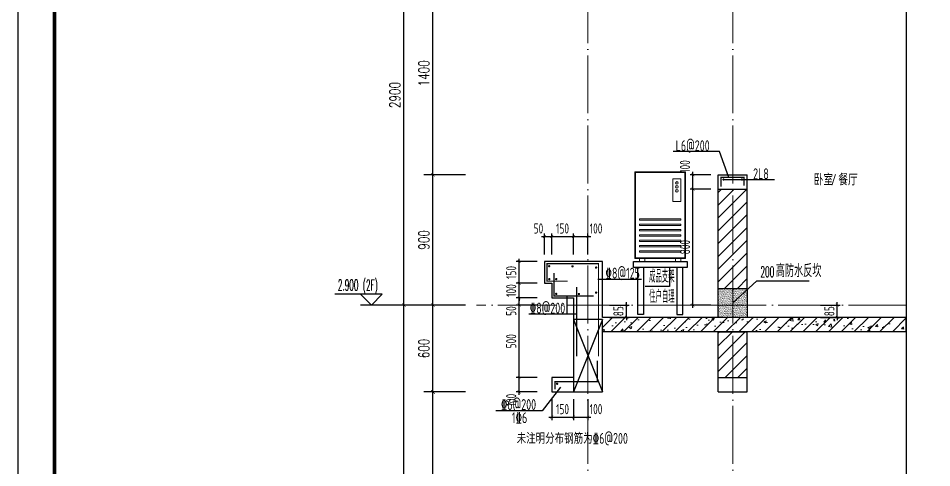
# Model space of a CAD drawing. Extents: x -668857 to 143095, y -247466 to 228182.
# Drawn here: x 81735 to 88043, y 154360 to 157463 of the extents above; entities that cross this region are included whole.
import ezdxf

# ---------------------------------------------------------------- set-up
doc = ezdxf.new("R2010")
doc.units = 0
doc.header["$LTSCALE"] = 1000
doc.linetypes.add('DOTE', pattern=[2.42, 2, -0.2, 0.02, -0.2])
doc.layers.get('0').update_dxf_attribs({"linetype": 'CONTINUOUS'})
doc.layers.get('DEFPOINTS').update_dxf_attribs({"linetype": 'CONTINUOUS'})
for name, color, linetype in [('DIM', 2, 'CONTINUOUS'), ('DIM_ELEV', 3, 'CONTINUOUS'), ('DIM_IDEN', 67, 'CONTINUOUS'), ('DIM_SYMB', 3, 'CONTINUOUS'), ('PUB_DIM', 3, 'CONTINUOUS'), ('PUB_TEXT', 2, 'CONTINUOUS'), ('REIN', 6, 'CONTINUOUS'), ('S-大样-砼线', 7, 'CONTINUOUS'), ('S-引出线', 40, 'CONTINUOUS'), ('TEXT', 2, 'CONTINUOUS'), ('WALL', 5, 'CONTINUOUS'), ('yichutu', 7, 'CONTINUOUS'), ('空调外机', 8, 'CONTINUOUS'), ('立面-看线', 251, 'CONTINUOUS')]:
    doc.layers.add(name, color=color, linetype=linetype)
for name, color, linetype, lineweight in [('DOTE', 19, 'DOTE', 9), ('PUB_HATCH', 8, 'CONTINUOUS', 9), ('内粉刷', 37, 'CONTINUOUS', 9), ('图框', 9, 'CONTINUOUS', 18), ('平面-空调室外机', 143, 'CONTINUOUS', 9)]:
    doc.layers.add(name, color=color, linetype=linetype, lineweight=lineweight)
doc.styles.add('_TCH_DIM', font='SIMPLEX.shx', dxfattribs={"width": 0.7, "bigfont": 'GBCBIG.shx'})
doc.styles.add('_TCH_DIM_T3', font='SIMPLEX', dxfattribs={"width": 0.705882, "bigfont": 'GBCBIG'})
doc.styles.add('DIM_FONT_T3', font='SIMPLEX', dxfattribs={"width": 0.705882, "bigfont": 'GBCBIG'})
doc.styles.add('TSSD_DIMENSION', font='Tssdeng.shx', dxfattribs={"width": 0.7, "bigfont": 'tssdchn.shx'})
doc.styles.add('TSSD_REIN', font='tssdeng.shx', dxfattribs={"width": 0.7, "height": 300, "bigfont": 'tssdchn.shx'})
doc.styles.add('w', font='tssdeng.shx', dxfattribs={"width": 0.8, "bigfont": 'tssdchn.shx'})
doc.dimstyles.new('_TCH_ARCH&&25', dxfattribs={"dimtxt": 74.375, "dimasz": 25, "dimexe": 62.5, "dimexo": 75, "dimgap": 25, "dimtad": 1, "dimdec": 0, "dimzin": 0, "dimdsep": 46, "dimtxsty": '_TCH_DIM_T3', "dimblk": 'ARCHTICK', "dimcen": 0.09, "dimclrt": 7, "dimazin": 0, "dimtfac": 1, "dimtdec": 0, "dimtix": 1, "dimtmove": 2, "dimatfit": 3, "dimldrblk": 'ARCHTICK', "dimfxl": 0, "dimtolj": 1, "dimtzin": 0, "dimarcsym": 0})
doc.dimstyles.new('TSSD_20_20', dxfattribs={"dimtxt": 60, "dimasz": 20, "dimexe": 20, "dimexo": 50, "dimgap": 20, "dimtad": 1, "dimdec": 0, "dimzin": 0, "dimdsep": 46, "dimtxsty": 'TSSD_DIMENSION', "dimblk": 'ARCHTICK', "dimblk1": 'ARCHTICK', "dimblk2": 'ARCHTICK', "dimcen": 0, "dimdle": 20, "dimclrt": 7, "dimadec": 0, "dimazin": 0, "dimtfac": 1, "dimtdec": 0, "dimtix": 1, "dimtmove": 2, "dimatfit": 3, "dimfxl": 0, "dimtolj": 1, "dimtzin": 0, "dimarcsym": 0})
pattern_1 = [(45, (-956095.346, 321071.136), (-44.1941915, 44.1941915), [])]

# ---------------------------------------------------------------- blocks, each defined once
blk = doc.blocks.new('GFDDDDRG')
at = {"layer": '图框'}
blk.add_lwpolyline([(923310, -107437), (923310, -159999), (893610, -159999), (893610, -107437)], close=True, dxfattribs=at)
blk.add_lwpolyline([(923310, -107437), (923310, -159999), (893610, -159999), (893610, -107437)], close=True, dxfattribs=at)
at = {"layer": '图框', "const_width": 50}
blk.add_lwpolyline([(894110, -159499), (922810, -159499), (922810, -108687), (894110, -108687)], close=True, dxfattribs=at)
blk = doc.blocks.new('yct-1051-594-26275-14850-25-1002.0')
at = {"layer": 'yichutu', "color": 7}
blk.add_lwpolyline([(0, 0), (0, 14850), (26275, 14850), (26275, 0)], close=True, dxfattribs=at)
blk = doc.blocks.new('kongtiao')
for p, q in [((-338.7, 49), (-338.7, -550.8)), ((11, 49), (-338.7, 49)), ((-334.1, 44.4), (-334.1, -546.2)), ((6.4, 44.4), (-334.1, 44.4)), ((6.4, -546.2), (6.4, 44.4)), ((11, -550.8), (11, 49)), ((-76.2, -0.5), (-76.2, -156.5)), ((-21.1, -0.5), (-76.2, -0.5)), ((-21.1, -156.5), (-21.1, -0.5)), ((-76.2, -156.5), (-21.1, -156.5)), ((-338.7, -550.8), (11, -550.8)), ((-334.1, -546.2), (6.4, -546.2)), ((-306.6, -550.8), (-306.6, -571.2)), ((-269.8, -571.2), (-269.8, -550.8)), ((-57.9, -571.2), (-57.9, -550.8)), ((-21.1, -550.8), (-21.1, -571.2)), ((-306.6, -571.2), (-269.8, -571.2)), ((-21.1, -571.2), (-57.9, -571.2))]:
    blk.add_line(p, q)
for points in [[(-306.6, -275.4), (-21.1, -275.4), (-21.1, -284.6), (-306.6, -284.6)], [(-306.6, -312.1), (-21.1, -312.1), (-21.1, -321.3), (-306.6, -321.3)], [(-306.6, -348.8), (-21.1, -348.8), (-21.1, -358), (-306.6, -358)], [(-306.6, -385.6), (-21.1, -385.6), (-21.1, -394.7), (-306.6, -394.7)], [(-306.6, -422.3), (-21.1, -422.3), (-21.1, -431.5), (-306.6, -431.5)], [(-306.6, -459), (-21.1, -459), (-21.1, -468.2), (-306.6, -468.2)], [(-306.6, -495.7), (-21.1, -495.7), (-21.1, -504.9), (-306.6, -504.9)]]:
    blk.add_lwpolyline(points, close=True)
for centre in [(-48.7, -28), (-48.7, -55.6), (-48.7, -83.1)]:
    blk.add_circle(centre, 9.18)
blk = doc.blocks.new('_ArchTick')
at = {"color": 0, "linetype": 'ByBlock', "const_width": 0.15}
blk.add_lwpolyline([(-0.5, -0.5), (0.5, 0.5)], dxfattribs=at)
blk = doc.blocks.new('*D2265')
at = {"layer": 'DEFPOINTS', "color": 0}
for p in [(85768.6, 155483.2), (85934.5, 155483.2), (85768.6, 155398.2)]:
    blk.add_point(p, dxfattribs=at)
at = {"layer": 'DIM', "color": 0, "lineweight": -2}
for p, q in [((85934.5, 155483.2), (85934.5, 155503.2)), ((85818.6, 155483.2), (85954.5, 155483.2)), ((85934.5, 155398.2), (85934.5, 155483.2)), ((85818.6, 155398.2), (85954.5, 155398.2)), ((85934.5, 155398.2), (85934.5, 155378.2))]:
    blk.add_line(p, q, dxfattribs=at)
at = {"layer": 'DIM', "color": 0, "lineweight": -2, "xscale": 20, "yscale": 20, "zscale": 20}
for p, rotation in [((85934.5, 155483.2), 270), ((85934.5, 155398.2), 90)]:
    blk.add_blockref('_ArchTick', p, dxfattribs=dict(at, rotation=rotation))
at = {"layer": 'DIM', "color": 7, "insert": (85879.5, 155440.7), "char_height": 70, "attachment_point": 5, "rotation": 90, "style": 'TSSD_DIMENSION'}
blk.add_mtext('\\A1;85', dxfattribs=at)
blk = doc.blocks.new('*D2462')
at = {"layer": 'DEFPOINTS', "color": 0}
for p in [(87224.9, 155483.2), (87390.8, 155483.2), (87224.9, 155398.2)]:
    blk.add_point(p, dxfattribs=at)
at = {"layer": 'DIM', "color": 0, "lineweight": -2}
for p, q in [((87390.8, 155483.2), (87390.8, 155503.2)), ((87274.9, 155483.2), (87410.8, 155483.2)), ((87390.8, 155398.2), (87390.8, 155483.2)), ((87274.9, 155398.2), (87410.8, 155398.2)), ((87390.8, 155398.2), (87390.8, 155378.2))]:
    blk.add_line(p, q, dxfattribs=at)
at = {"layer": 'DIM', "color": 0, "lineweight": -2, "xscale": 20, "yscale": 20, "zscale": 20}
for p, rotation in [((87390.8, 155483.2), 270), ((87390.8, 155398.2), 90)]:
    blk.add_blockref('_ArchTick', p, dxfattribs=dict(at, rotation=rotation))
at = {"layer": 'DIM', "color": 7, "insert": (87335.8, 155440.7), "char_height": 70, "attachment_point": 5, "rotation": 90, "style": 'TSSD_DIMENSION'}
blk.add_mtext('\\A1;85', dxfattribs=at)
blk = doc.blocks.new('*D2468')
at = {"layer": 'DEFPOINTS', "color": 0}
for p in [(85418.6, 155956.9), (85368.6, 155783.2), (85418.6, 155783.2)]:
    blk.add_point(p, dxfattribs=at)
at = {"layer": 'DIM', "color": 0, "lineweight": -2}
for p, q in [((85348.6, 155956.9), (85438.6, 155956.9)), ((85368.6, 155833.2), (85368.6, 155976.9)), ((85418.6, 155833.2), (85418.6, 155976.9))]:
    blk.add_line(p, q, dxfattribs=at)
at = {"layer": 'DIM', "color": 0, "lineweight": -2, "xscale": 20, "yscale": 20, "zscale": 20, "rotation": 180}
blk.add_blockref('_ArchTick', (85368.6, 155956.9), dxfattribs=at)
at = {"layer": 'DIM', "color": 0, "lineweight": -2, "xscale": 20, "yscale": 20, "zscale": 20}
blk.add_blockref('_ArchTick', (85418.6, 155956.9), dxfattribs=at)
at = {"layer": 'DIM', "color": 7, "insert": (85327.2, 156011.9), "char_height": 70, "attachment_point": 5, "style": 'TSSD_DIMENSION'}
blk.add_mtext('\\A1;50', dxfattribs=at)
blk = doc.blocks.new('*D2469')
at = {"layer": 'DEFPOINTS', "color": 0}
for p in [(85568.6, 155956.9), (85418.6, 155783.2), (85568.6, 155783.2)]:
    blk.add_point(p, dxfattribs=at)
at = {"layer": 'DIM', "color": 0, "lineweight": -2}
for p, q in [((85398.6, 155956.9), (85588.6, 155956.9)), ((85418.6, 155833.2), (85418.6, 155976.9)), ((85568.6, 155833.2), (85568.6, 155976.9))]:
    blk.add_line(p, q, dxfattribs=at)
at = {"layer": 'DIM', "color": 0, "lineweight": -2, "xscale": 20, "yscale": 20, "zscale": 20, "rotation": 180}
blk.add_blockref('_ArchTick', (85418.6, 155956.9), dxfattribs=at)
at = {"layer": 'DIM', "color": 0, "lineweight": -2, "xscale": 20, "yscale": 20, "zscale": 20}
blk.add_blockref('_ArchTick', (85568.6, 155956.9), dxfattribs=at)
at = {"layer": 'DIM', "color": 7, "insert": (85493.6, 156011.9), "char_height": 70, "attachment_point": 5, "style": 'TSSD_DIMENSION'}
blk.add_mtext('\\A1;150', dxfattribs=at)
blk = doc.blocks.new('*D2470')
at = {"layer": 'DEFPOINTS', "color": 0}
for p in [(85668.6, 155956.9), (85568.6, 155783.2), (85668.6, 155783.2)]:
    blk.add_point(p, dxfattribs=at)
at = {"layer": 'DIM', "color": 0, "lineweight": -2}
for p, q in [((85548.6, 155956.9), (85688.6, 155956.9)), ((85568.6, 155833.2), (85568.6, 155976.9)), ((85668.6, 155833.2), (85668.6, 155976.9))]:
    blk.add_line(p, q, dxfattribs=at)
at = {"layer": 'DIM', "color": 0, "lineweight": -2, "xscale": 20, "yscale": 20, "zscale": 20, "rotation": 180}
blk.add_blockref('_ArchTick', (85568.6, 155956.9), dxfattribs=at)
at = {"layer": 'DIM', "color": 0, "lineweight": -2, "xscale": 20, "yscale": 20, "zscale": 20}
blk.add_blockref('_ArchTick', (85668.6, 155956.9), dxfattribs=at)
at = {"layer": 'DIM', "color": 7, "insert": (85725, 156011.9), "char_height": 70, "attachment_point": 5, "style": 'TSSD_DIMENSION'}
blk.add_mtext('\\A1;100', dxfattribs=at)
blk = doc.blocks.new('*D2471')
at = {"layer": 'DEFPOINTS', "color": 0}
for p in [(85418.6, 154883.2), (85568.6, 154883.2), (85568.6, 154709.5)]:
    blk.add_point(p, dxfattribs=at)
at = {"layer": 'DIM', "color": 0, "lineweight": -2}
for p, q in [((85418.6, 154833.2), (85418.6, 154689.5)), ((85568.6, 154833.2), (85568.6, 154689.5)), ((85398.6, 154709.5), (85588.6, 154709.5))]:
    blk.add_line(p, q, dxfattribs=at)
at = {"layer": 'DIM', "color": 0, "lineweight": -2, "xscale": 20, "yscale": 20, "zscale": 20, "rotation": 180}
blk.add_blockref('_ArchTick', (85418.6, 154709.5), dxfattribs=at)
at = {"layer": 'DIM', "color": 0, "lineweight": -2, "xscale": 20, "yscale": 20, "zscale": 20}
blk.add_blockref('_ArchTick', (85568.6, 154709.5), dxfattribs=at)
at = {"layer": 'DIM', "color": 7, "insert": (85493.6, 154764.5), "char_height": 70, "attachment_point": 5, "style": 'TSSD_DIMENSION'}
blk.add_mtext('\\A1;150', dxfattribs=at)
blk = doc.blocks.new('*D2472')
at = {"layer": 'DEFPOINTS', "color": 0}
for p in [(85568.6, 154883.2), (85668.6, 154883.2), (85668.6, 154709.5)]:
    blk.add_point(p, dxfattribs=at)
at = {"layer": 'DIM', "color": 0, "lineweight": -2}
for p, q in [((85568.6, 154833.2), (85568.6, 154689.5)), ((85668.6, 154833.2), (85668.6, 154689.5)), ((85548.6, 154709.5), (85688.6, 154709.5))]:
    blk.add_line(p, q, dxfattribs=at)
at = {"layer": 'DIM', "color": 0, "lineweight": -2, "xscale": 20, "yscale": 20, "zscale": 20, "rotation": 180}
blk.add_blockref('_ArchTick', (85568.6, 154709.5), dxfattribs=at)
at = {"layer": 'DIM', "color": 0, "lineweight": -2, "xscale": 20, "yscale": 20, "zscale": 20}
blk.add_blockref('_ArchTick', (85668.6, 154709.5), dxfattribs=at)
at = {"layer": 'DIM', "color": 7, "insert": (85725, 154764.5), "char_height": 70, "attachment_point": 5, "style": 'TSSD_DIMENSION'}
blk.add_mtext('\\A1;100', dxfattribs=at)
blk = doc.blocks.new('*D2473')
at = {"layer": 'DEFPOINTS', "color": 0}
for p in [(85194, 155783.2), (85368.6, 155783.2), (85368.6, 155633.2)]:
    blk.add_point(p, dxfattribs=at)
at = {"layer": 'DIM', "color": 0, "lineweight": -2}
for p, q in [((85194, 155613.2), (85194, 155803.2)), ((85318.6, 155783.2), (85174, 155783.2)), ((85318.6, 155633.2), (85174, 155633.2))]:
    blk.add_line(p, q, dxfattribs=at)
at = {"layer": 'DIM', "color": 0, "lineweight": -2, "xscale": 20, "yscale": 20, "zscale": 20}
for p, rotation in [((85194, 155783.2), 90), ((85194, 155633.2), 270)]:
    blk.add_blockref('_ArchTick', p, dxfattribs=dict(at, rotation=rotation))
at = {"layer": 'DIM', "color": 7, "insert": (85139, 155708.2), "char_height": 70, "attachment_point": 5, "rotation": 90, "style": 'TSSD_DIMENSION'}
blk.add_mtext('\\A1;150', dxfattribs=at)
blk = doc.blocks.new('*D2474')
at = {"layer": 'DEFPOINTS', "color": 0}
for p in [(85194, 155633.2), (85368.6, 155633.2), (85368.6, 155533.2)]:
    blk.add_point(p, dxfattribs=at)
at = {"layer": 'DIM', "color": 0, "lineweight": -2}
for p, q in [((85318.6, 155633.2), (85174, 155633.2)), ((85194, 155633.2), (85194, 155653.2)), ((85194, 155533.2), (85194, 155633.2)), ((85318.6, 155533.2), (85174, 155533.2)), ((85194, 155533.2), (85194, 155513.2))]:
    blk.add_line(p, q, dxfattribs=at)
at = {"layer": 'DIM', "color": 0, "lineweight": -2, "xscale": 20, "yscale": 20, "zscale": 20}
for p, rotation in [((85194, 155633.2), 270), ((85194, 155533.2), 90)]:
    blk.add_blockref('_ArchTick', p, dxfattribs=dict(at, rotation=rotation))
at = {"layer": 'DIM', "color": 7, "insert": (85139, 155583.2), "char_height": 70, "attachment_point": 5, "rotation": 90, "style": 'TSSD_DIMENSION'}
blk.add_mtext('\\A1;100', dxfattribs=at)
blk = doc.blocks.new('*D2475')
at = {"layer": 'DEFPOINTS', "color": 0}
for p in [(85194, 155533.2), (85368.6, 155533.2), (85368.6, 155483.2)]:
    blk.add_point(p, dxfattribs=at)
at = {"layer": 'DIM', "color": 0, "lineweight": -2}
for p, q in [((85194, 155463.2), (85194, 155553.2)), ((85318.6, 155533.2), (85174, 155533.2)), ((85318.6, 155483.2), (85174, 155483.2))]:
    blk.add_line(p, q, dxfattribs=at)
at = {"layer": 'DIM', "color": 0, "lineweight": -2, "xscale": 20, "yscale": 20, "zscale": 20}
for p, rotation in [((85194, 155533.2), 90), ((85194, 155483.2), 270)]:
    blk.add_blockref('_ArchTick', p, dxfattribs=dict(at, rotation=rotation))
at = {"layer": 'DIM', "color": 7, "insert": (85139, 155441.9), "char_height": 70, "attachment_point": 5, "rotation": 90, "style": 'TSSD_DIMENSION'}
blk.add_mtext('\\A1;50', dxfattribs=at)
blk = doc.blocks.new('*D2476')
at = {"layer": 'DEFPOINTS', "color": 0}
for p in [(85194, 155483.2), (85368.6, 155483.2), (85368.6, 154983.2)]:
    blk.add_point(p, dxfattribs=at)
at = {"layer": 'DIM', "color": 0, "lineweight": -2}
for p, q in [((85194, 154963.2), (85194, 155503.2)), ((85318.6, 155483.2), (85174, 155483.2)), ((85318.6, 154983.2), (85174, 154983.2))]:
    blk.add_line(p, q, dxfattribs=at)
at = {"layer": 'DIM', "color": 0, "lineweight": -2, "xscale": 20, "yscale": 20, "zscale": 20}
for p, rotation in [((85194, 155483.2), 90), ((85194, 154983.2), 270)]:
    blk.add_blockref('_ArchTick', p, dxfattribs=dict(at, rotation=rotation))
at = {"layer": 'DIM', "color": 7, "insert": (85139, 155233.2), "char_height": 70, "attachment_point": 5, "rotation": 90, "style": 'TSSD_DIMENSION'}
blk.add_mtext('\\A1;500', dxfattribs=at)
blk = doc.blocks.new('*D2477')
at = {"layer": 'DEFPOINTS', "color": 0}
for p in [(85194, 154983.2), (85368.6, 154983.2), (85368.6, 154883.2)]:
    blk.add_point(p, dxfattribs=at)
at = {"layer": 'DIM', "color": 0, "lineweight": -2}
for p, q in [((85318.6, 154983.2), (85174, 154983.2)), ((85194, 154863.2), (85194, 155003.2)), ((85318.6, 154883.2), (85174, 154883.2))]:
    blk.add_line(p, q, dxfattribs=at)
at = {"layer": 'DIM', "color": 0, "lineweight": -2, "xscale": 20, "yscale": 20, "zscale": 20}
for p, rotation in [((85194, 154983.2), 90), ((85194, 154883.2), 270)]:
    blk.add_blockref('_ArchTick', p, dxfattribs=dict(at, rotation=rotation))
at = {"layer": 'DIM', "color": 7, "insert": (85139, 154826.8), "char_height": 70, "attachment_point": 5, "rotation": 90, "style": 'TSSD_DIMENSION'}
blk.add_mtext('\\A1;100', dxfattribs=at)
blk = doc.blocks.new('*D2493')
at = {"layer": 'DEFPOINTS', "color": 0}
for p in [(84598.4, 154883.2), (84898.4, 154883.2), (84898.4, 153483.2)]:
    blk.add_point(p, dxfattribs=at)
at = {"layer": 'PUB_DIM', "color": 0, "lineweight": -2}
for p, q in [((84823.4, 154883.2), (84535.9, 154883.2)), ((84598.4, 153483.2), (84598.4, 154883.2)), ((84823.4, 153483.2), (84535.9, 153483.2))]:
    blk.add_line(p, q, dxfattribs=at)
at = {"layer": 'PUB_DIM', "color": 0, "lineweight": -2, "xscale": 25, "yscale": 25, "zscale": 25}
for p, rotation in [((84598.4, 154883.2), 90), ((84598.4, 153483.2), 270)]:
    blk.add_blockref('_ArchTick', p, dxfattribs=dict(at, rotation=rotation))
at = {"layer": 'PUB_DIM', "color": 7, "insert": (84536.2, 154183.2), "char_height": 74.38, "attachment_point": 5, "rotation": 90, "style": '_TCH_DIM_T3'}
blk.add_mtext('\\A1;1400', dxfattribs=at)
blk = doc.blocks.new('*D2494')
at = {"layer": 'DEFPOINTS', "color": 0}
for p in [(84598.4, 155483.2), (84898.4, 155483.2), (84898.4, 154883.2)]:
    blk.add_point(p, dxfattribs=at)
at = {"layer": 'PUB_DIM', "color": 0, "lineweight": -2}
for p, q in [((84823.4, 155483.2), (84535.9, 155483.2)), ((84598.4, 154883.2), (84598.4, 155483.2)), ((84823.4, 154883.2), (84535.9, 154883.2))]:
    blk.add_line(p, q, dxfattribs=at)
at = {"layer": 'PUB_DIM', "color": 0, "lineweight": -2, "xscale": 25, "yscale": 25, "zscale": 25}
for p, rotation in [((84598.4, 155483.2), 90), ((84598.4, 154883.2), 270)]:
    blk.add_blockref('_ArchTick', p, dxfattribs=dict(at, rotation=rotation))
at = {"layer": 'PUB_DIM', "color": 7, "insert": (84536.2, 155183.2), "char_height": 74.38, "attachment_point": 5, "rotation": 90, "style": '_TCH_DIM_T3'}
blk.add_mtext('\\A1;600', dxfattribs=at)
blk = doc.blocks.new('*D2495')
at = {"layer": 'DEFPOINTS', "color": 0}
for p in [(84598.4, 156383.2), (84898.4, 156383.2), (84898.4, 155483.2)]:
    blk.add_point(p, dxfattribs=at)
at = {"layer": 'PUB_DIM', "color": 0, "lineweight": -2}
for p, q in [((84823.4, 156383.2), (84535.9, 156383.2)), ((84598.4, 155483.2), (84598.4, 156383.2)), ((84823.4, 155483.2), (84535.9, 155483.2))]:
    blk.add_line(p, q, dxfattribs=at)
at = {"layer": 'PUB_DIM', "color": 0, "lineweight": -2, "xscale": 25, "yscale": 25, "zscale": 25}
for p, rotation in [((84598.4, 156383.2), 90), ((84598.4, 155483.2), 270)]:
    blk.add_blockref('_ArchTick', p, dxfattribs=dict(at, rotation=rotation))
at = {"layer": 'PUB_DIM', "color": 7, "insert": (84536.2, 155933.2), "char_height": 74.38, "attachment_point": 5, "rotation": 90, "style": '_TCH_DIM_T3'}
blk.add_mtext('\\A1;900', dxfattribs=at)
blk = doc.blocks.new('*D2496')
at = {"layer": 'DEFPOINTS', "color": 0}
for p in [(84598.4, 157783.2), (84898.4, 157783.2), (84898.4, 156383.2)]:
    blk.add_point(p, dxfattribs=at)
at = {"layer": 'PUB_DIM', "color": 0, "lineweight": -2}
for p, q in [((84823.4, 157783.2), (84535.9, 157783.2)), ((84598.4, 156383.2), (84598.4, 157783.2)), ((84823.4, 156383.2), (84535.9, 156383.2))]:
    blk.add_line(p, q, dxfattribs=at)
at = {"layer": 'PUB_DIM', "color": 0, "lineweight": -2, "xscale": 25, "yscale": 25, "zscale": 25}
for p, rotation in [((84598.4, 157783.2), 90), ((84598.4, 156383.2), 270)]:
    blk.add_blockref('_ArchTick', p, dxfattribs=dict(at, rotation=rotation))
at = {"layer": 'PUB_DIM', "color": 7, "insert": (84536.2, 157083.2), "char_height": 74.38, "attachment_point": 5, "rotation": 90, "style": '_TCH_DIM_T3'}
blk.add_mtext('\\A1;1400', dxfattribs=at)
blk = doc.blocks.new('*D2509')
at = {"layer": 'DEFPOINTS', "color": 0}
for p in [(84398.4, 155483.2), (84898.4, 155483.2), (84898.4, 152583.2)]:
    blk.add_point(p, dxfattribs=at)
at = {"layer": 'PUB_DIM', "color": 0, "lineweight": -2}
for p, q in [((84823.4, 155483.2), (84335.9, 155483.2)), ((84398.4, 152583.2), (84398.4, 155483.2)), ((84823.4, 152583.2), (84335.9, 152583.2))]:
    blk.add_line(p, q, dxfattribs=at)
at = {"layer": 'PUB_DIM', "color": 0, "lineweight": -2, "xscale": 25, "yscale": 25, "zscale": 25}
for p, rotation in [((84398.4, 155483.2), 90), ((84398.4, 152583.2), 270)]:
    blk.add_blockref('_ArchTick', p, dxfattribs=dict(at, rotation=rotation))
at = {"layer": 'PUB_DIM', "color": 7, "insert": (84336.2, 154033.2), "char_height": 74.38, "attachment_point": 5, "rotation": 90, "style": '_TCH_DIM_T3'}
blk.add_mtext('\\A1;2900', dxfattribs=at)
blk = doc.blocks.new('*D2510')
at = {"layer": 'DEFPOINTS', "color": 0}
for p in [(84398.4, 158383.2), (84898.4, 158383.2), (84898.4, 155483.2)]:
    blk.add_point(p, dxfattribs=at)
at = {"layer": 'PUB_DIM', "color": 0, "lineweight": -2}
for p, q in [((84823.4, 158383.2), (84335.9, 158383.2)), ((84398.4, 155483.2), (84398.4, 158383.2)), ((84823.4, 155483.2), (84335.9, 155483.2))]:
    blk.add_line(p, q, dxfattribs=at)
at = {"layer": 'PUB_DIM', "color": 0, "lineweight": -2, "xscale": 25, "yscale": 25, "zscale": 25}
for p, rotation in [((84398.4, 158383.2), 90), ((84398.4, 155483.2), 270)]:
    blk.add_blockref('_ArchTick', p, dxfattribs=dict(at, rotation=rotation))
at = {"layer": 'PUB_DIM', "color": 7, "insert": (84336.2, 156933.2), "char_height": 74.38, "attachment_point": 5, "rotation": 90, "style": '_TCH_DIM_T3'}
blk.add_mtext('\\A1;2900', dxfattribs=at)
blk = doc.blocks.new('20210809.02282059')
at = {"layer": 'REIN', "const_width": 9}
blk.add_lwpolyline([(87484.2, 66580.9), (87484.2, 66644.7), (87644.1, 66644.7), (87644.1, 66586.8)], dxfattribs=at)
at = {"layer": 'REIN', "const_width": 8}
for points in [[(87497.7, 66629.7, 1), (87505.7, 66629.7, 1)], [(87625.1, 66629.7, 1), (87633.1, 66629.7, 1)]]:
    blk.add_lwpolyline(points, format="xyb", close=True, dxfattribs=at)
at = {"layer": 'S-引出线'}
for p, q in [((87474.6, 66823.8), (87154.5, 66823.8)), ((87538.8, 66644.7), (87474.6, 66823.8)), ((87501.7, 66629.7), (87853.3, 66629.7))]:
    blk.add_line(p, q, dxfattribs=at)
at = {"layer": 'TEXT', "style": 'w', "width": 0.7}
for s, p in [('L6@200', (87171.5, 66825.9)), ('2L8', (87706.2, 66632.1))]:
    blk.add_text(s, height=75, rotation=0, dxfattribs=at).set_placement(p)
blk = doc.blocks.new('A$C696610E5')
at = {"layer": 'REIN', "const_width": 9}
for points in [[(494.5, 974.7), (353.3, 974.7), (353.3, 1095), (708.3, 1095), (708.3, 454.9)], [(401.6, 1031.7), (401.6, 872.6), (673.9, 872.6)], [(557.8, 934), (557.8, 454.9)]]:
    blk.add_lwpolyline(points, dxfattribs=at)
at = {"layer": 'REIN', "const_width": 8}
for points in [[(363.4, 1078.3, 1), (371.4, 1078.3, 1)], [(524.5, 1076.9, 1), (532.5, 1076.9, 1)], [(687.7, 1068.7, 1), (695.7, 1068.7, 1)], [(364.5, 988.6, 1), (372.5, 988.6, 1)], [(412.3, 989.2, 1), (420.3, 989.2, 1)], [(412.3, 887.1, 1), (420.3, 887.1, 1)], [(569.2, 886.1, 1), (577.2, 886.1, 1)], [(687.7, 895.7, 1), (695.7, 895.7, 1)], [(418.3, 266.1, 1), (426.3, 266.1, 1)]]:
    blk.add_lwpolyline(points, format="xyb", close=True, dxfattribs=at)
at = {"layer": 'REIN'}
blk.add_lwpolyline([(407.7, 227.9, 9, 9, 0), (407.7, 280.9, 9, 9, 0), (700.1, 280.9, 9, 9, 0), (700.1, 425.3, 9, 9, 0)], format="xyseb", dxfattribs=at)
at = {"layer": 'S-大样-砼线'}
for p, q in [((534.9, 709.9), (734.9, 209.8)), ((734.9, 709.9), (534.9, 209.8))]:
    blk.add_line(p, q, dxfattribs=at)
blk.add_lwpolyline([(734.9, 709.9), (534.9, 709.9), (534.9, 209.8), (734.9, 209.8)], close=True, dxfattribs=at)
at = {"layer": 'S-引出线'}
for p, q in [((704.2, 988.5), (1004.3, 988.5)), ((490.6, 872.6), (490.6, 748.9)), ((227.2, 748.9), (561.1, 748.9))]:
    blk.add_line(p, q, dxfattribs=at)
blk.add_lwpolyline([(445.3, 242.7), (318.6, 79.6), (0, 79.6)], dxfattribs=at)
at = {"layer": 'TEXT', "style": 'TSSD_REIN', "width": 0.7}
for s, p in [('%%1328@125', (756.2, 992.6)), ('%%1328@200', (233.1, 751.1)), ('%%1326@200', (33.9, 85.5)), ('1%%1326', (110.1, -5.8)), ('未注明分布钢筋为%%1326@200', (142.8, -148.4))]:
    blk.add_text(s, height=75, rotation=0, dxfattribs=at).set_placement(p)
blk = doc.blocks.new('*D3126')
at = {"layer": 'DEFPOINTS', "color": 0}
for p in [(86394, 156383.2), (86568.6, 156383.2), (86568.6, 156283.2)]:
    blk.add_point(p, dxfattribs=at)
at = {"layer": 'DIM', "color": 0, "lineweight": -2}
for p, q in [((86518.6, 156383.2), (86374, 156383.2)), ((86394, 156263.2), (86394, 156403.2)), ((86518.6, 156283.2), (86374, 156283.2))]:
    blk.add_line(p, q, dxfattribs=at)
at = {"layer": 'DIM', "color": 0, "lineweight": -2, "xscale": 20, "yscale": 20, "zscale": 20}
for p, rotation in [((86394, 156383.2), 90), ((86394, 156283.2), 270)]:
    blk.add_blockref('_ArchTick', p, dxfattribs=dict(at, rotation=rotation))
at = {"layer": 'DIM', "color": 7, "insert": (86339, 156439.7), "char_height": 70, "attachment_point": 5, "rotation": 90, "style": 'TSSD_DIMENSION'}
blk.add_mtext('\\A1;100', dxfattribs=at)
blk = doc.blocks.new('*D3138')
at = {"layer": 'DEFPOINTS', "color": 0}
for p in [(86394, 156283.2), (86568.6, 156283.2), (86568.6, 155483.2)]:
    blk.add_point(p, dxfattribs=at)
at = {"layer": 'DIM', "color": 0, "lineweight": -2}
for p, q in [((86518.6, 156283.2), (86374, 156283.2)), ((86394, 155463.2), (86394, 156303.2)), ((86518.6, 155483.2), (86374, 155483.2))]:
    blk.add_line(p, q, dxfattribs=at)
at = {"layer": 'DIM', "color": 0, "lineweight": -2, "xscale": 20, "yscale": 20, "zscale": 20}
for p, rotation in [((86394, 156283.2), 90), ((86394, 155483.2), 270)]:
    blk.add_blockref('_ArchTick', p, dxfattribs=dict(at, rotation=rotation))
at = {"layer": 'DIM', "color": 7, "insert": (86339, 155883.2), "char_height": 70, "attachment_point": 5, "rotation": 90, "style": 'TSSD_DIMENSION'}
blk.add_mtext('\\A1;800', dxfattribs=at)

msp = doc.modelspace()

# ---------------------------------------------------------------- hatches: boundary and pattern name
at = {"layer": 'PUB_HATCH'}
h = msp.add_hatch(dxfattribs=at)
h.set_pattern_fill('普通砖', color=256, scale=25, style=0)
h.set_pattern_definition(pattern_1)
h.paths.add_polyline_path([(86768.58, 155598.23), (86768.58, 156283.23), (86568.58, 156283.23), (86568.58, 155598.23)])
h = msp.add_hatch(dxfattribs=at)
h.set_pattern_fill('钢筋混凝土', color=256, scale=25, style=0)
h.set_pattern_definition([(45, (-956095.346, 321026.26), (-44.194174, 44.194174), []), (50, (-956095.35, 321026.26), (179.315046, -15.688034), [18.75, -206.25]), (355, (-956095.35, 321026.26), (-34.687833, 188.048033), [15, -165]), (100.4514, (-956080.4, 321024.95), (144.627345, 172.359886), [15.935047, -175.285528]), (46.1842, (-956095.35, 321076.26), (266.81026, -41.379754), [28.125, -309.375]), (96.6356, (-956073.1, 321072.8), (233.665676, 243.52947), [23.90257, -262.92825]), (351.1842, (-956095.35, 321076.26), (233.665486, 243.52965), [22.5, -247.5]), (21, (-956070.35, 321063.76), (149.226763, -100.654723), [18.75, -206.25]), (326, (-956070.35, 321063.76), (60.828833, 181.28751), [15, -165]), (71.4514, (-956057.91, 321055.37), (210.055657, 80.632624), [15.935047, -175.285528]), (37.5, (-956095.346, 321026.26), (3.039964, 83.2234635), [0, -163, 0, -167.5, 0, -165.625]), (7.5, (-956095.35, 321026.26), (65.767384, 98.602928), [0, -95.5, 0, -159.25, 0, -63.125]), (327.5, (-956151.096, 321026.26), (133.455609, -5.638718), [0, -62.5, 0, -195, 0, -258.75]), (317.5, (-956176.1, 321026.26), (145.796542, 25.026246), [0, -81.25, 0, -129.5, 0, -183.75])])
h.paths.add_polyline_path([(85768.58, 155398.23), (85768.58, 155298.23), (87867.1, 155298.23), (87867.1, 155398.23)])
h = msp.add_hatch(dxfattribs=at)
h.set_pattern_fill('普通砖', color=256, scale=25, style=0)
h.set_pattern_definition(pattern_1)
h.paths.add_polyline_path([(86568.58, 154983.23), (86768.58, 154983.23), (86768.58, 155298.23), (86568.58, 155298.23)])
at = {"layer": '立面-看线'}
h = msp.add_hatch(dxfattribs=at)
h.set_pattern_fill('碎沙', color=256, scale=4)
h.set_pattern_definition([(37.5, (-714484.663, -229963.7264), (-0.32000626, 9.78826475), [0, -7.7216, 0, -8.636, 0, -8.255]), (7.5, (-714484.663, -229963.726), (8.99046566, 14.33650201), [0, -4.1656, 0, -6.9596, 0, -2.667]), (327.5, (-714490.912, -229963.7264), (15.819847405, 0.02874369), [0, -2.54, 0, -9.144, 0, -11.938]), (317.5, (-714490.912, -229963.726), (15.27112905, 4.45858647), [0, -1.27, 0, -5.9944, 0, -6.858])])
h.paths.add_polyline_path([(86568.58, 155398.23), (86768.58, 155398.23), (86768.58, 155598.23), (86568.58, 155598.23)])

# ---------------------------------------------------------------- linework, layer by layer
at = {"layer": 'DIM'}
for p, q in [((86231.23, 155743.22), (86231.23, 155611.61)), ((86231.23, 155611.61), (86064.7, 155611.61))]:
    msp.add_line(p, q, dxfattribs=at)
at = {"layer": 'DIM_ELEV', "color": 1}
for p, q in [((84248.38, 155558.23), (83920.38, 155558.23)), ((84173.38, 155483.23), (84098.38, 155558.23)), ((84173.38, 155483.23), (84248.38, 155558.23)), ((84598.38, 155483.23), (84098.38, 155483.23))]:
    msp.add_line(p, q, dxfattribs=at)
at = {"layer": 'DIM_IDEN'}
for p, q in [((86668.58, 155498.23), (86835.39, 155649.74)), ((86835.39, 155649.74), (87195.56, 155649.74))]:
    msp.add_line(p, q, dxfattribs=at)
at = {"layer": 'DIM_SYMB'}
msp.add_lwpolyline([(87867.1, 168563.23), (87867.1, 159901.35), (87919.6, 159882.24), (87814.6, 159863.73), (87867.1, 159845.1), (87867.1, 151183.22)], dxfattribs=at)
at = {"layer": 'DOTE', "color": 1, "linetype": 'DOTE', "ltscale": 0.2}
for p, q in [((85668.58, 151483.22), (85668.58, 169163.23)), ((86668.58, 151483.22), (86668.58, 169163.23)), ((87867.1, 155483.23), (84898.38, 155483.23))]:
    msp.add_line(p, q, dxfattribs=at)
at = {"layer": 'WALL'}
for p, q in [((86568.58, 156283.23), (86568.58, 156383.23)), ((86568.58, 156383.23), (86768.58, 156383.23)), ((86768.58, 156283.23), (86768.58, 156383.23)), ((86568.58, 156283.23), (86768.58, 156283.23)), ((86568.58, 155598.23), (86568.58, 156283.23)), ((86768.58, 155598.23), (86768.58, 156283.23)), ((85768.58, 155783.23), (85368.58, 155783.23)), ((85368.58, 155783.23), (85368.58, 155633.23)), ((85768.58, 155398.23), (85768.58, 155783.23)), ((85368.58, 155633.23), (85418.58, 155633.23)), ((85418.58, 155633.23), (85418.58, 155533.23)), ((86568.58, 155598.23), (86768.58, 155598.23)), ((85418.58, 155533.23), (85568.58, 155533.23)), ((85568.58, 155533.23), (85568.58, 154983.23)), ((87867.1, 155398.23), (85768.58, 155398.23)), ((87867.1, 155298.23), (87867.1, 155398.23)), ((85768.58, 154883.23), (85768.58, 155298.23)), ((87867.1, 155298.23), (85768.58, 155298.23)), ((86568.58, 154983.23), (86568.58, 155298.23)), ((86568.58, 155298.23), (86768.58, 155298.23)), ((86768.58, 154983.23), (86768.58, 155298.23)), ((85568.58, 154983.23), (85418.58, 154983.23)), ((85418.58, 154983.23), (85418.58, 154883.23)), ((86568.58, 154883.23), (86568.58, 154983.23)), ((86568.58, 154983.23), (86768.58, 154983.23)), ((86768.58, 154883.23), (86768.58, 154983.23)), ((85418.58, 154883.23), (85768.58, 154883.23)), ((86568.58, 154883.23), (86768.58, 154883.23))]:
    msp.add_line(p, q, dxfattribs=at)
msp.add_lwpolyline([(86568.58, 155598.23), (86768.58, 155598.23), (86768.58, 155398.23), (86568.58, 155398.23)], close=True, dxfattribs=at)
at = {"layer": '空调外机', "linetype": 'Continuous'}
msp.add_lwpolyline([(86353.58, 155743.22), (85983.58, 155743.22), (85983.58, 155783.22), (86353.58, 155783.22)], close=True, dxfattribs=at)
for points in [[(86053.58, 155743.22), (86053.58, 155418.23), (86013.58, 155418.23), (86013.58, 155743.22)], [(86283.58, 155743.22), (86283.58, 155418.23), (86323.58, 155418.23), (86323.58, 155743.22)]]:
    msp.add_lwpolyline(points, dxfattribs=at)

# ---------------------------------------------------------------- block references
at = {"xscale": 0.5, "yscale": 0.5, "zscale": 0.5}
msp.add_blockref('GFDDDDRG', (-365069.74, 227309.73), dxfattribs=at)
at = {"layer": 'REIN'}
msp.add_blockref('20210809.02282059', (-896.61, 89720.12), dxfattribs=at)
at = {"layer": 'yichutu', "rotation": 270}
msp.add_blockref('yct-1051-594-26275-14850-25-1002.0', (81735.15, 173591.25), dxfattribs=at)
at = {"layer": '内粉刷'}
msp.add_blockref('A$C696610E5', (85033.67, 154673.38), dxfattribs=at)
at = {"layer": '平面-空调室外机'}
msp.add_blockref('kongtiao', (86332.42, 156354.38), dxfattribs=at)

# ---------------------------------------------------------------- texts
at = {"layer": 'PUB_TEXT'}
for s, height, style, width, p in [('卧室', 80, 'TSSD_REIN', 0.7, (87227.79, 156308.85)), ('/', 80, 'TSSD_REIN', 0.7, (87346.94, 156308.85)), ('餐厅', 80, 'TSSD_REIN', 0.7, (87397.99, 156308.85)), ('200', 74.375, 'DIM_FONT_T3', 0.49827, (86860.4, 155675.99)), ('高防水反坎', 89.362, 'DIM_FONT_T3', 0.705882, (86966.28, 155675.99)), ('成品支架', 89.362, '_TCH_DIM_T3', 0.494118, (86090.95, 155637.86)), ('住户自理', 89.362, '_TCH_DIM_T3', 0.494118, (86090.95, 155497.86))]:
    msp.add_text(s, height=height, dxfattribs=dict(at, style=style, width=width)).set_placement(p)
at = {"layer": 'PUB_TEXT', "color": 1, "style": '_TCH_DIM', "width": 0.494118}
for s, p in [('2.900', (83942.28, 155584.48)), ('(2F)', (84114.43, 155583.25))]:
    msp.add_text(s, height=74.375, dxfattribs=at).set_placement(p)

# ---------------------------------------------------------------- dimensions: what is measured, and where the dimension line sits
at = {"layer": 'DIM'}
for base, p1, p2, angle, picture, middle in [((86393.97, 156383.23), (86568.58, 156283.23), (86568.58, 156383.23), 90, '*D3126', (86338.97, 156439.67)), ((85418.58, 155956.94), (85368.58, 155783.23), (85418.58, 155783.23), 0, '*D2468', (85327.2, 156011.94)), ((85668.58, 155956.94), (85568.58, 155783.23), (85668.58, 155783.23), 0, '*D2470', (85725.03, 156011.94)), ((85193.97, 155533.23), (85368.58, 155483.23), (85368.58, 155533.23), 90, '*D2475', (85138.97, 155441.85)), ((85193.97, 154983.23), (85368.58, 154883.23), (85368.58, 154983.23), 90, '*D2477', (85138.97, 154826.78)), ((85668.58, 154709.52), (85568.58, 154883.23), (85668.58, 154883.23), 360, '*D2472', (85725.03, 154764.52))]:
    dim = msp.add_linear_dim(base=base, p1=p1, p2=p2, angle=angle, dimstyle='TSSD_20_20', override={"dimtxt": 70}, dxfattribs=at)
    dim.commit()
    dim.dimension.update_dxf_attribs({"geometry": picture, "text_midpoint": middle, "dimtype": 161})
for p1, p2, distance, picture, middle in [((86568.58, 155483.23), (86568.58, 156283.23), 174.61, '*D3138', (86338.97, 155883.23)), ((85418.58, 155783.23), (85568.58, 155783.23), 173.71, '*D2469', (85493.58, 156011.94)), ((85368.58, 155633.23), (85368.58, 155783.23), 174.61, '*D2473', (85138.97, 155708.23)), ((85368.58, 155533.23), (85368.58, 155633.23), 174.61, '*D2474', (85138.97, 155583.23)), ((85368.58, 154983.23), (85368.58, 155483.23), 174.61, '*D2476', (85138.97, 155233.23)), ((85768.58, 155398.23), (85768.58, 155483.23), -165.96, '*D2265', (85879.54, 155440.73)), ((87224.88, 155398.23), (87224.88, 155483.23), -165.96, '*D2462', (87335.84, 155440.73)), ((85418.58, 154883.23), (85568.58, 154883.23), -173.71, '*D2471', (85493.58, 154764.52))]:
    dim = msp.add_aligned_dim(p1=p1, p2=p2, distance=distance, dimstyle='TSSD_20_20', override={"dimtxt": 70}, dxfattribs=at)
    dim.commit()
    dim.dimension.update_dxf_attribs({"geometry": picture, "text_midpoint": middle})
at = {"layer": 'PUB_DIM'}
for p1, p2, distance, picture, middle in [((84898.38, 155483.23), (84898.38, 158383.23), 500, '*D2510', (84336.19, 156933.23)), ((84898.38, 156383.23), (84898.38, 157783.23), 300, '*D2496', (84536.19, 157083.23)), ((84898.38, 155483.23), (84898.38, 156383.23), 300, '*D2495', (84536.19, 155933.23)), ((84898.38, 152583.23), (84898.38, 155483.23), 500, '*D2509', (84336.19, 154033.23)), ((84898.38, 154883.23), (84898.38, 155483.23), 300, '*D2494', (84536.19, 155183.23)), ((84898.38, 153483.23), (84898.38, 154883.23), 300, '*D2493', (84536.19, 154183.23))]:
    dim = msp.add_aligned_dim(p1=p1, p2=p2, distance=distance, dimstyle='_TCH_ARCH&&25', dxfattribs=at)
    dim.commit()
    dim.dimension.update_dxf_attribs({"geometry": picture, "text_midpoint": middle})

doc.saveas('drawing.dxf')
